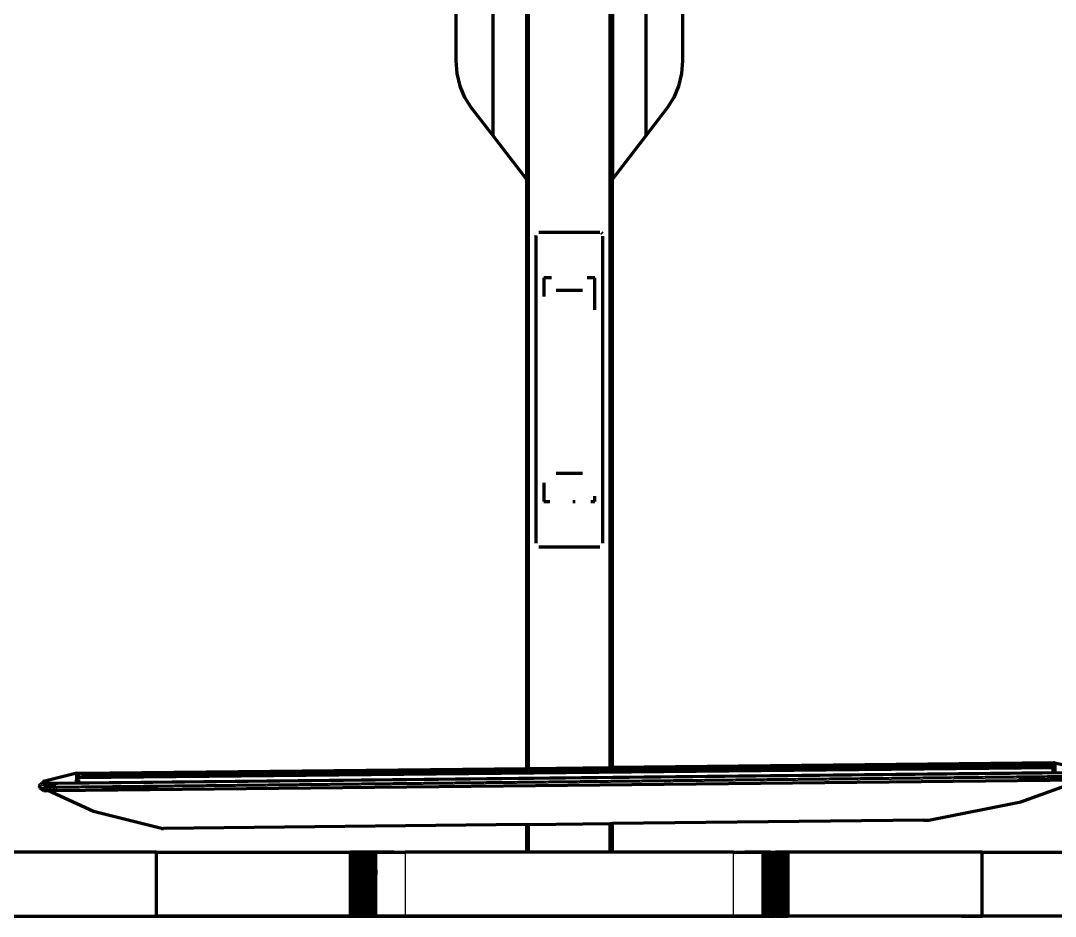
# Model space of a CAD drawing. Header units: millimetres. Extents: x 4307 to 31003, y 2809 to 20009.
# Drawn here: x 23937 to 24968, y 6114 to 7006 of the extents above; entities that cross this region are included whole.
import ezdxf

# ---------------------------------------------------------------- set-up
doc = ezdxf.new("R2010")
doc.units = ezdxf.units.MM
doc.layers.add('ProfileEdges', color=7, linetype='Continuous')

msp = doc.modelspace()

# ---------------------------------------------------------------- linework, layer by layer
for p, q in [((23964.5, 6242.3), (24988.6, 6253.1)), ((23965, 6241.4), (24998.9, 6252.3)), ((23966.7, 6243.3), (24997.4, 6254.2)), ((24932.1, 6251), (24990.9, 6251.6)), ((23956.5, 6242.3), (23956.1, 6242.3)), ((23956.2, 6243.8), (23956.5, 6243.9)), ((23956.8, 6243.9), (23956.5, 6243.9)), ((23956.5, 6243.9), (23956.5, 6243.9)), ((23956.6, 6243.2), (23956.5, 6243.4)), ((23956.6, 6242.3), (23956.5, 6242)), ((23956.5, 6242.3), (23956.6, 6242.3)), ((23956.5, 6242), (23956.5, 6241.6)), ((23956.5, 6241.6), (23956.5, 6241.5)), ((23956.7, 6242.8), (23956.6, 6242.3)), ((23956.6, 6242.3), (23957.1, 6242.3)), ((23957, 6243), (23956.7, 6242.8)), ((23956.7, 6241.3), (23957, 6241.3)), ((23956.8, 6243.9), (23957.4, 6244)), ((23957.3, 6243), (23957, 6243)), ((23957.8, 6242.3), (23957.1, 6242.3)), ((23958.2, 6244), (23957.4, 6244)), ((23957.8, 6242.3), (23960.3, 6242.3)), ((23959.7, 6244), (23958.2, 6244)), ((23960, 6240.8), (23960.4, 6240.8)), ((23962.6, 6244), (23960.1, 6244)), ((23960.3, 6242.3), (23964.5, 6242.3)), ((23960.4, 6240.8), (23961.3, 6240.8)), ((23961.3, 6240.8), (23961.8, 6240.8)), ((23965, 6241.4), (23961.8, 6241.4)), ((23962.2, 6243.1), (23972.5, 6243.2)), ((23962.5, 6240.8), (23962.8, 6240.8)), ((23962.8, 6240.8), (23964.7, 6240.8)), ((23963.3, 6243.3), (23966.7, 6243.3)), ((23965.8, 6244.1), (23963.5, 6244)), ((23974.5, 6245.1), (23963.7, 6245)), ((23968.2, 6240.9), (23965.6, 6240.8)), ((23969.4, 6244.1), (23966.7, 6244.1)), ((23971.2, 6240.9), (23969.3, 6240.9)), ((23972.5, 6244.1), (23970.5, 6244.1)), ((23973.3, 6240.9), (23972.2, 6240.9)), ((24018.9, 6241.4), (24074.3, 6242)), ((24320.6, 6177.4), (24320.6, 6113.6)), ((24647.6, 6113.6), (24647.6, 6177.4))]:
    msp.add_line(p, q)
at = {"layer": 'ProfileEdges', "lineweight": 211}
for p, q in [((24443.5, 6260.9), (24443.5, 8096.9)), ((24524.7, 6261.8), (24524.7, 8096.9)), ((24441.2, 7426), (24441.2, 6848.2)), ((24527, 7426.1), (24527, 6848.2)), ((24408, 6891.5), (24408, 7382.8)), ((24560.2, 7382.8), (24560.2, 6891.4)), ((24371.4, 6966.4), (24371.4, 7307.9)), ((24596.8, 7307.9), (24596.8, 6966.4)), ((24372.4, 6953.5), (24371.4, 6966.4)), ((24596.8, 6966.4), (24595.8, 6953.5)), ((24375.3, 6941.1), (24372.4, 6953.5)), ((24595.8, 6953.5), (24592.9, 6941.1)), ((24380, 6929.7), (24375.3, 6941.1)), ((24592.9, 6941.1), (24588.2, 6929.7)), ((24386.3, 6919.7), (24380, 6929.7)), ((24588.2, 6929.7), (24581.9, 6919.7)), ((24408, 6891.5), (24386.3, 6919.7)), ((24581.9, 6919.7), (24560.2, 6891.4)), ((24441.2, 6848.2), (24408, 6891.5)), ((24560.2, 6891.4), (24527, 6848.2)), ((24441.2, 6848.2), (24441.2, 6260.9)), ((24527, 6261.8), (24527, 6848.2)), ((24453.8, 6795.4), (24514.4, 6795.4)), ((24515.6, 6795.1), (24516.6, 6794.2)), ((24450.8, 6791.4), (24450.8, 6792.1)), ((24450.8, 6791.4), (24450.8, 6485.6)), ((24450.8, 6791.1), (24450.8, 6791.3)), ((24517.4, 6485.6), (24517.4, 6791.4)), ((24466.4, 6750), (24458.7, 6750)), ((24458.7, 6750), (24458.7, 6731.5)), ((24509.5, 6750), (24501.9, 6750)), ((24509.5, 6718.1), (24509.5, 6750)), ((24471, 6737.6), (24497.2, 6737.6)), ((24497.2, 6555), (24471, 6555)), ((24458.7, 6545.6), (24458.7, 6527.1)), ((24458.7, 6527.1), (24464.5, 6527.1)), ((24487.5, 6527.1), (24489.7, 6527.1)), ((24505.3, 6527.1), (24509.5, 6527.1)), ((24509.5, 6527.1), (24509.5, 6532.2)), ((24453.8, 6481.7), (24514.4, 6481.7)), ((23994.4, 6256.2), (24441.2, 6260.9)), ((23995.2, 6251.8), (24966.8, 6262)), ((23998.5, 6252.9), (24961.1, 6263.1)), ((23998.8, 6254.5), (24961.4, 6264.7)), ((24441.2, 6260.9), (24443.5, 6260.9)), ((24443.5, 6260.9), (24524.7, 6261.8)), ((24524.7, 6261.8), (24527, 6261.8)), ((24966.8, 6266.4), (24527, 6261.8)), ((24961.2, 6263.5), (24961.1, 6263.1)), ((24961.4, 6264.7), (24961.2, 6263.5)), ((24961.2, 6263.5), (24967.1, 6263.6)), ((24967.7, 6258.5), (24964.6, 6258.5)), ((24967.5, 6266.4), (24966.8, 6266.4)), ((24967.2, 6262), (24966.8, 6262)), ((24967.1, 6263.6), (24967.5, 6263.6)), ((24967.5, 6262), (24967.2, 6262)), ((24967.5, 6266.4), (24967.7, 6266.4)), ((24967.5, 6263.6), (24967.8, 6263.6)), ((24967.6, 6262), (24967.5, 6262)), ((24967.8, 6262.9), (24967.6, 6262)), ((24967.7, 6258), (24967.6, 6256.9)), ((24967.7, 6266.4), (24967.8, 6266.4)), ((24967.8, 6262.9), (24967.7, 6261.5)), ((24967.7, 6261.5), (24967.8, 6260.5)), ((24967.8, 6260.5), (24967.7, 6258.5)), ((24967.7, 6258.5), (24967.7, 6258)), ((24967.7, 6257.4), (24967.7, 6258)), ((24967.8, 6266.4), (24967.9, 6266.4)), ((24967.9, 6264.9), (24967.8, 6263.6)), ((24967.8, 6263.6), (24967.8, 6263.1)), ((24967.8, 6263.1), (24967.8, 6262.9)), ((24967.9, 6266.4), (24967.9, 6265.3)), ((24967.9, 6266.4), (25001.2, 6258.8)), ((24967.9, 6266.4), (24967.9, 6266.4)), ((24967.9, 6265.3), (24967.9, 6266.4)), ((24967.9, 6265.1), (24967.9, 6265.3)), ((24967.9, 6265.1), (24967.9, 6264.9)), ((23960.1, 6247.6), (23958.4, 6246.3)), ((23960.2, 6247.7), (23960, 6246.9)), ((23960, 6246.9), (23960.1, 6247.6)), ((23960.1, 6247.6), (23960.2, 6247.9)), ((23993.3, 6256.2), (23960.2, 6247.9)), ((23960.4, 6247.9), (23960.2, 6247.7)), ((23970.2, 6238.8), (24994.8, 6249.6)), ((23973.9, 6246.3), (24986.8, 6257)), ((23993, 6251.8), (23993.2, 6252.7)), ((23993.1, 6251.8), (23993, 6251.8)), ((23993.1, 6247.7), (23993, 6246.6)), ((23993.1, 6251.2), (23993.2, 6251.8)), ((23993.2, 6251.8), (23993.1, 6251.8)), ((23993.1, 6251.2), (23993.1, 6250.8)), ((23993.1, 6250.8), (23993.1, 6249.4)), ((23993.1, 6249.4), (23993.2, 6248.9)), ((23993.1, 6248.3), (23993.1, 6249.4)), ((23993.1, 6247.7), (23993.1, 6248.3)), ((23993.2, 6248.3), (23993.1, 6248.3)), ((23993.1, 6246.6), (23993.1, 6247.7)), ((23993.2, 6252.7), (23993.3, 6255)), ((23993.2, 6252.7), (23993.3, 6253.3)), ((23993.2, 6251.8), (23993.2, 6252.7)), ((23993.2, 6252.7), (23993.2, 6252.7)), ((23993.3, 6251.8), (23993.2, 6251.8)), ((23993.2, 6248.3), (23993.2, 6248.9)), ((23993.3, 6248.3), (23993.2, 6248.3)), ((23993.2, 6246.6), (23993.2, 6248.3)), ((23993.3, 6255), (23993.4, 6256.2)), ((23993.4, 6256.2), (23993.3, 6256.2)), ((23993.3, 6256.2), (23993.3, 6255)), ((23993.3, 6253.4), (23993.3, 6255)), ((23993.3, 6253.4), (23993.4, 6253.4)), ((23993.3, 6253.3), (23993.3, 6253.4)), ((23993.3, 6251.9), (23993.3, 6253.3)), ((23993.4, 6251.8), (23993.3, 6251.8)), ((23993.3, 6251.8), (23993.3, 6248.3)), ((23995.5, 6248.3), (23993.3, 6248.3)), ((23993.4, 6246.6), (23993.3, 6248.3)), ((23993.4, 6256.2), (23993.6, 6256.2)), ((23993.4, 6256.2), (23993.4, 6256.2)), ((23993.4, 6253.4), (23993.7, 6253.4)), ((23993.9, 6251.8), (23993.4, 6251.8)), ((23993.6, 6256.2), (23993.7, 6256.2)), ((23993.7, 6256.2), (23994.4, 6256.2)), ((23993.7, 6253.4), (23994.2, 6253.4)), ((23995.2, 6251.8), (23993.9, 6251.8)), ((23994.2, 6246.6), (24966.5, 6256.8)), ((23996.7, 6253.4), (23994.2, 6253.4)), ((23994.5, 6246.7), (24966.2, 6256.9)), ((23996.7, 6248.3), (23995.5, 6248.3)), ((23998.5, 6252.9), (23998.6, 6253.4)), ((23998.8, 6254.5), (23998.6, 6253.4)), ((24933.8, 6227.6), (24994.8, 6249.6)), ((24967.4, 6256.9), (24966.2, 6256.9)), ((24967.2, 6256.8), (24966.5, 6256.8)), ((24967.4, 6256.8), (24967.2, 6256.8)), ((24967.6, 6256.9), (24967.4, 6256.9)), ((24967.5, 6256.8), (24967.4, 6256.8)), ((24967.6, 6256.8), (24967.5, 6256.8)), ((24967.6, 6256.9), (24967.6, 6256.8)), ((24967.7, 6256.9), (24967.6, 6256.9)), ((24967.6, 6256.8), (24967.7, 6256.8)), ((24967.7, 6256.9), (24967.7, 6257.4)), ((24967.7, 6256.8), (24967.7, 6256.9)), ((23956.5, 6243.9), (23956, 6242.9)), ((23956.2, 6243.8), (23956, 6242.9)), ((23956, 6242.4), (23956.5, 6243.4)), ((23956.5, 6243.4), (23956, 6242.9)), ((23956, 6242.4), (23956, 6242.9)), ((23956.5, 6241.5), (23956, 6242.4)), ((23956, 6242.4), (23956.1, 6242.3)), ((23956.5, 6241.5), (23956.1, 6242.3)), ((23956.1, 6242.3), (23956.5, 6241.6)), ((23956.2, 6243.8), (23956.7, 6244.7)), ((23956.2, 6243.8), (23956.5, 6243.9)), ((23956.5, 6243.9), (23956.7, 6244.7)), ((23956.5, 6243.4), (23956.5, 6243.9)), ((23956.5, 6241.6), (23956.6, 6241.4)), ((23956.5, 6241.5), (23956.6, 6241.4)), ((23956.6, 6241.4), (23956.6, 6241.3)), ((23956.6, 6241.3), (23956.7, 6241.3)), ((23956.7, 6244.7), (23957, 6244.9)), ((23958, 6240.3), (23956.7, 6241.3)), ((23958.2, 6246.1), (23957, 6244.9)), ((23958, 6240.3), (23958.1, 6240.1)), ((23960.1, 6238.7), (23958, 6240.3)), ((23960, 6238.9), (23958, 6240.3)), ((23960.1, 6238.7), (23958.1, 6240.1)), ((23958.2, 6246.1), (23958.4, 6246.3)), ((23959.9, 6246.2), (23960, 6246.9)), ((23960.1, 6246.2), (23959.9, 6246.2)), ((23960, 6246.9), (23960, 6246.4)), ((23960, 6246.4), (23960.1, 6246.2)), ((23960.3, 6242.3), (23960, 6240.8)), ((23960.8, 6240.4), (23960, 6240.8)), ((23960, 6239.4), (23960.2, 6240.1)), ((23960, 6238.9), (23960, 6239.4)), ((23960.1, 6238.7), (23960, 6238.9)), ((23960.1, 6246.2), (23960.3, 6246.2)), ((23960.5, 6238.7), (23960.1, 6238.7)), ((23960.3, 6246.2), (23960.4, 6246.2)), ((23960.4, 6242.5), (23960.3, 6242.3)), ((23960.4, 6246.2), (23961, 6246.2)), ((23960.7, 6242.5), (23960.4, 6242.5)), ((23960.4, 6240.3), (23960.5, 6240.4)), ((23960.5, 6240.4), (23960.8, 6240.4)), ((23961.1, 6238.7), (23960.5, 6238.7)), ((23961.7, 6242.5), (23960.7, 6242.5)), ((23960.8, 6240.4), (23960.9, 6240.4)), ((23960.9, 6240.4), (23961.2, 6240.4)), ((23964.4, 6238.8), (23960.9, 6240.4)), ((23961, 6246.2), (23961.7, 6246.2)), ((23961.8, 6238.7), (23961.1, 6238.7)), ((23961.7, 6246.2), (23961.8, 6246.2)), ((23963.2, 6242.5), (23961.7, 6242.5)), ((23961.8, 6246.2), (23963.9, 6246.2)), ((23961.8, 6238.7), (23964.4, 6238.8)), ((23972.3, 6242.6), (23963.2, 6242.5)), ((23963.9, 6246.2), (23963.9, 6246.2)), ((23963.9, 6246.2), (23966.7, 6246.2)), ((24009.8, 6217.9), (23964.4, 6238.8)), ((23964.4, 6238.8), (23970.2, 6238.8)), ((23966.7, 6246.2), (23970, 6246.3)), ((23966.7, 6246.2), (23966.7, 6246.2)), ((23970, 6246.3), (23970.1, 6246.3)), ((23970.1, 6246.3), (23973.9, 6246.3)), ((23973.9, 6246.3), (23973.9, 6246.3)), ((23993, 6246.6), (23993.1, 6246.6)), ((23993.2, 6246.6), (23993.1, 6246.6)), ((23993.1, 6246.6), (23993.1, 6246.6)), ((23993.1, 6246.6), (23993.2, 6246.6)), ((23993.3, 6246.6), (23993.2, 6246.6)), ((23993.4, 6246.6), (23993.3, 6246.6)), ((23993.5, 6246.7), (23993.4, 6246.7)), ((23993.4, 6246.7), (23993.4, 6246.6)), ((23993.5, 6246.6), (23993.4, 6246.6)), ((23993.6, 6246.7), (23993.5, 6246.7)), ((23993.5, 6246.6), (23994.2, 6246.6)), ((23993.8, 6246.7), (23993.6, 6246.7)), ((23993.8, 6246.7), (23994.5, 6246.7)), ((24842.2, 6209.3), (24933.8, 6227.6)), ((24077.8, 6201.2), (24009.8, 6217.9)), ((24837.4, 6209.2), (24527, 6205.9)), ((24837.4, 6209.2), (24840.3, 6209.2)), ((24840.3, 6209.2), (24841.3, 6209.2)), ((24841.3, 6209.2), (24842, 6209.3)), ((24842, 6209.3), (24842.2, 6209.3)), ((24077.8, 6201.2), (24078, 6201.2)), ((24078, 6201.2), (24078.6, 6201.2)), ((24078.6, 6201.2), (24079.7, 6201.2)), ((24441.2, 6205), (24079.7, 6201.2)), ((24441.2, 6205), (24443.5, 6205.1)), ((24441.2, 6205), (24441.2, 6177.4)), ((24443.5, 6205.1), (24524.7, 6205.9)), ((24443.5, 6177.4), (24443.5, 6205.1)), ((24524.7, 6177.4), (24524.7, 6205.9)), ((24524.7, 6205.9), (24527, 6205.9)), ((24527, 6177.4), (24527, 6205.9)), ((24072.8, 6177.4), (23717.2, 6177.4)), ((24072.8, 6113.6), (24072.8, 6177.4)), ((24072.8, 6177.4), (24266.1, 6177.4)), ((24266.1, 6113.6), (24266.1, 6177.4)), ((24278.1, 6177.4), (24266.1, 6177.4)), ((24266.1, 6177.4), (24267, 6177.4)), ((24267, 6177.4), (24268.3, 6177.4)), ((24267, 6113.6), (24267, 6177.4)), ((24268.3, 6177.4), (24270.1, 6177.4)), ((24268.3, 6177.4), (24268.3, 6113.6)), ((24270.1, 6177.4), (24272.3, 6177.4)), ((24270.1, 6177.4), (24270.1, 6113.6)), ((24272.3, 6177.4), (24274.8, 6177.4)), ((24272.3, 6113.6), (24272.3, 6177.4)), ((24274.8, 6177.4), (24277.7, 6177.4)), ((24274.8, 6177.4), (24274.8, 6113.6)), ((24277.7, 6177.4), (24280.8, 6177.4)), ((24277.7, 6113.6), (24277.7, 6177.4)), ((24278.2, 6177.4), (24278, 6113.6)), ((24278.3, 6177.4), (24278, 6113.6)), ((24278, 6114.9), (24278.1, 6176.1)), ((24278.1, 6176.1), (24278.1, 6177.4)), ((24291.1, 6177.4), (24278.1, 6177.4)), ((24278.1, 6176.1), (24291.1, 6176.1)), ((24278.2, 6113.6), (24278.3, 6177.4)), ((24279.5, 6177.1), (24278.2, 6113.6)), ((24279.5, 6177.1), (24278.3, 6177.4)), ((24278.4, 6113.6), (24279.5, 6177.1)), ((24278.7, 6113.6), (24279.5, 6177.1)), ((24279, 6113.6), (24279.5, 6177.1)), ((24279.4, 6113.6), (24279.5, 6177.1)), ((24284.2, 6177.4), (24279.5, 6177.1)), ((24280.8, 6114.1), (24279.5, 6177.1)), ((24279.5, 6177.1), (24281.1, 6176.6)), ((24280.8, 6177.4), (24284.1, 6177.4)), ((24280.8, 6177.4), (24280.8, 6113.6)), ((24281.1, 6176.6), (24280.8, 6114.1)), ((24280.8, 6114.1), (24283.1, 6175.8)), ((24281.1, 6176.6), (24284.2, 6177.4)), ((24281.1, 6176.6), (24283.1, 6175.8)), ((24282.5, 6114.8), (24283.1, 6175.8)), ((24283.1, 6175.8), (24284.2, 6177.4)), ((24284.7, 6115.6), (24283.1, 6175.8)), ((24283.1, 6175.8), (24285.6, 6174.9)), ((24284.1, 6177.4), (24284.1, 6113.6)), ((24287.6, 6177.4), (24284.1, 6177.4)), ((24290.2, 6177.4), (24284.2, 6177.4)), ((24291.1, 6173.3), (24284.2, 6177.4)), ((24288.4, 6174), (24284.2, 6177.4)), ((24285.6, 6174.9), (24284.2, 6177.4)), ((24291.1, 6177.4), (24287.6, 6177.4)), ((24287.6, 6113.6), (24287.6, 6177.4)), ((24296.4, 6177.4), (24290.2, 6177.4)), ((24302.8, 6177.4), (24290.2, 6177.4)), ((24291.1, 6176.9), (24290.2, 6177.4)), ((24291.1, 6176.7), (24290.2, 6177.4)), ((24291.1, 6176.4), (24290.2, 6177.4)), ((24291.1, 6174.4), (24290.2, 6177.4)), ((24291.1, 6177.4), (24320.6, 6177.4)), ((24291.1, 6176.1), (24291.1, 6177.4)), ((24291.1, 6114.9), (24291.1, 6176.1)), ((24302.8, 6177.4), (24296.4, 6177.4)), ((24309.2, 6177.4), (24302.8, 6177.4)), ((24441.2, 6177.4), (24320.6, 6177.4)), ((24443.5, 6177.4), (24441.2, 6177.4)), ((24524.7, 6177.4), (24443.5, 6177.4)), ((24527, 6177.4), (24524.7, 6177.4)), ((24647.6, 6177.4), (24527, 6177.4)), ((24647.6, 6177.4), (24677.1, 6177.4)), ((24665.4, 6177.4), (24659, 6177.4)), ((24671.8, 6177.4), (24665.4, 6177.4)), ((24678, 6177.4), (24671.8, 6177.4)), ((24677.1, 6177.4), (24690.2, 6177.4)), ((24677.1, 6176.1), (24677.1, 6177.4)), ((24677.1, 6177.4), (24680.6, 6177.4)), ((24678, 6177.4), (24677.1, 6176.4)), ((24677.1, 6176.7), (24678, 6177.4)), ((24678, 6177.4), (24677.1, 6176.9)), ((24684.1, 6177.4), (24677.1, 6174)), ((24677.1, 6173.3), (24684.1, 6177.4)), ((24677.1, 6176.1), (24690.2, 6176.1)), ((24677.1, 6114.9), (24677.1, 6176.1)), ((24684.1, 6177.4), (24678, 6177.4)), ((24679.8, 6174), (24684.1, 6177.4)), ((24680.6, 6177.4), (24684.1, 6177.4)), ((24680.6, 6113.6), (24680.6, 6177.4)), ((24682.6, 6174.9), (24684.1, 6177.4)), ((24682.6, 6174.9), (24685.1, 6175.8)), ((24683.5, 6115.6), (24685.1, 6175.8)), ((24684.1, 6177.4), (24687.4, 6177.4)), ((24684.1, 6177.4), (24684.1, 6113.6)), ((24687.1, 6176.6), (24684.1, 6177.4)), ((24685.1, 6175.8), (24684.1, 6177.4)), ((24688.7, 6177.1), (24684.1, 6177.4)), ((24685.1, 6175.8), (24687.1, 6176.6)), ((24685.7, 6114.8), (24685.1, 6175.8)), ((24687.1, 6176.6), (24685.7, 6114.8)), ((24687.1, 6176.6), (24688.7, 6177.1)), ((24687.1, 6176.6), (24687.4, 6114.1)), ((24687.4, 6177.4), (24690.5, 6177.4)), ((24687.4, 6177.4), (24687.4, 6113.6)), ((24687.4, 6114.1), (24688.7, 6177.1)), ((24689.9, 6177.4), (24688.7, 6177.1)), ((24689.5, 6113.6), (24688.7, 6177.1)), ((24689.2, 6113.6), (24688.7, 6177.1)), ((24688.9, 6113.6), (24688.7, 6177.1)), ((24689.5, 6113.6), (24689.9, 6177.4)), ((24689.9, 6177.4), (24689.8, 6113.6)), ((24690.1, 6177.4), (24689.9, 6177.4)), ((24689.9, 6177.4), (24690, 6113.6)), ((24690.1, 6177.4), (24690, 6113.6)), ((24690, 6113.6), (24690.2, 6177.4)), ((24690.2, 6177.4), (24690.1, 6177.4)), ((24702.1, 6177.4), (24690.2, 6177.4)), ((24690.2, 6176.1), (24690.2, 6177.4)), ((24690.2, 6114.9), (24690.2, 6176.1)), ((24690.5, 6113.6), (24690.5, 6177.4)), ((24693.4, 6177.4), (24690.5, 6177.4)), ((24696, 6177.4), (24693.4, 6177.4)), ((24693.4, 6177.4), (24693.4, 6113.6)), ((24696, 6177.4), (24698.1, 6177.4)), ((24696, 6113.6), (24696, 6177.4)), ((24698.1, 6177.4), (24699.9, 6177.4)), ((24698.1, 6177.4), (24698.1, 6113.6)), ((24699.9, 6177.4), (24699.9, 6113.6)), ((24701.2, 6177.4), (24699.9, 6177.4)), ((24702.1, 6177.4), (24701.2, 6177.4)), ((24701.2, 6113.6), (24701.2, 6177.4)), ((24702.1, 6113.6), (24702.1, 6177.4)), ((24895.5, 6177.4), (24702.1, 6177.4)), ((24895.5, 6113.6), (24895.5, 6177.4)), ((24895.5, 6177.4), (25251.1, 6177.4)), ((24285.6, 6174.9), (24284.7, 6115.6)), ((24284.7, 6115.6), (24288.4, 6174)), ((24285.6, 6174.9), (24288.4, 6174)), ((24287.1, 6116.5), (24288.4, 6174)), ((24289.8, 6117.4), (24288.4, 6174)), ((24288.4, 6174), (24291.1, 6173.2)), ((24677.1, 6173.2), (24679.8, 6174)), ((24678.4, 6117.4), (24679.8, 6174)), ((24679.8, 6174), (24682.6, 6174.9)), ((24681.1, 6116.5), (24679.8, 6174)), ((24682.6, 6174.9), (24681.1, 6116.5)), ((24682.6, 6174.9), (24683.5, 6115.6)), ((24291.1, 6160), (24289.8, 6117.4)), ((24677.1, 6160), (24678.4, 6117.4)), ((24289.8, 6117.4), (24291.1, 6131.7)), ((23722.1, 6113.5), (24072.9, 6113.5)), ((24072.8, 6113.6), (24072.9, 6113.6)), ((24072.9, 6113.5), (24072.9, 6113.6)), ((24072.9, 6113.6), (24082.2, 6113.6)), ((24082.2, 6113.5), (24072.9, 6113.5)), ((24082.2, 6113.5), (24082.2, 6113.6)), ((24082.2, 6113.6), (24085.3, 6113.6)), ((24085.3, 6113.5), (24082.2, 6113.5)), ((24085.3, 6113.5), (24085.3, 6113.6)), ((24085.3, 6113.6), (24093.4, 6113.6)), ((24093.4, 6113.5), (24085.3, 6113.5)), ((24093.4, 6113.6), (24093.4, 6113.5)), ((24093.4, 6113.6), (24101, 6113.6)), ((24101, 6113.5), (24093.4, 6113.5)), ((24101, 6113.6), (24101, 6113.5)), ((24101, 6113.6), (24112.2, 6113.6)), ((24112.2, 6113.5), (24101, 6113.5)), ((24112.2, 6113.5), (24112.2, 6113.6)), ((24112.2, 6113.6), (24266.1, 6113.6)), ((24856, 6113.5), (24112.2, 6113.5)), ((24266.1, 6113.6), (24278, 6113.6)), ((24266.1, 6113.6), (24267, 6113.6)), ((24267, 6113.6), (24268.3, 6113.6)), ((24270.1, 6113.6), (24268.3, 6113.6)), ((24272.3, 6113.6), (24270.1, 6113.6)), ((24274.8, 6113.6), (24272.3, 6113.6)), ((24274.8, 6113.6), (24277.7, 6113.6)), ((24277.7, 6113.6), (24280.8, 6113.6)), ((24278, 6114.9), (24291.1, 6114.9)), ((24278, 6113.6), (24278, 6114.9)), ((24278, 6113.6), (24278.2, 6113.6)), ((24278.2, 6113.6), (24278.4, 6113.6)), ((24278.4, 6113.6), (24278.7, 6113.6)), ((24278.7, 6113.6), (24279, 6113.6)), ((24279, 6113.6), (24279.4, 6113.6)), ((24280.8, 6114.1), (24279.4, 6113.6)), ((24279.4, 6113.6), (24285, 6113.6)), ((24282.5, 6114.8), (24280.8, 6114.1)), ((24280.8, 6114.1), (24285, 6113.6)), ((24284.1, 6113.6), (24280.8, 6113.6)), ((24284.7, 6115.6), (24282.5, 6114.8)), ((24282.5, 6114.8), (24285, 6113.6)), ((24287.6, 6113.6), (24284.1, 6113.6)), ((24287.1, 6116.5), (24284.7, 6115.6)), ((24284.7, 6115.6), (24285, 6113.6)), ((24289.8, 6117.4), (24285, 6113.6)), ((24285, 6113.6), (24291.1, 6117.3)), ((24287.1, 6116.5), (24285, 6113.6)), ((24285, 6113.6), (24290.8, 6113.6)), ((24285, 6113.6), (24296.9, 6113.6)), ((24289.8, 6117.4), (24287.1, 6116.5)), ((24291.1, 6113.6), (24287.6, 6113.6)), ((24291.1, 6117.8), (24289.8, 6117.4)), ((24290.8, 6113.6), (24296.9, 6113.6)), ((24291.1, 6113.6), (24291.1, 6114.9)), ((24320.6, 6113.6), (24291.1, 6113.6)), ((24296.9, 6113.6), (24303, 6113.6)), ((24303, 6113.6), (24309.2, 6113.6)), ((24309.2, 6113.6), (24320.6, 6113.6)), ((24320.6, 6113.6), (24647.6, 6113.6)), ((24677.1, 6113.6), (24647.6, 6113.6)), ((24647.6, 6113.6), (24659, 6113.6)), ((24659, 6113.6), (24665.2, 6113.6)), ((24665.2, 6113.6), (24671.3, 6113.6)), ((24671.3, 6113.6), (24677.4, 6113.6)), ((24678.4, 6117.4), (24677.1, 6117.8)), ((24678.4, 6117.4), (24677.1, 6116.7)), ((24677.1, 6114.9), (24690.2, 6114.9)), ((24677.1, 6113.6), (24677.1, 6114.9)), ((24677.1, 6113.6), (24680.6, 6113.6)), ((24678.4, 6117.4), (24677.4, 6113.6)), ((24677.4, 6113.6), (24683.2, 6113.6)), ((24681.1, 6116.5), (24678.4, 6117.4)), ((24678.4, 6117.4), (24683.2, 6113.6)), ((24680.6, 6113.6), (24684.1, 6113.6)), ((24683.5, 6115.6), (24681.1, 6116.5)), ((24681.1, 6116.5), (24683.2, 6113.6)), ((24683.5, 6115.6), (24683.2, 6113.6)), ((24685.7, 6114.8), (24683.2, 6113.6)), ((24687.4, 6114.1), (24683.2, 6113.6)), ((24683.2, 6113.6), (24688.9, 6113.6)), ((24685.7, 6114.8), (24683.5, 6115.6)), ((24687.4, 6113.6), (24684.1, 6113.6)), ((24687.4, 6114.1), (24685.7, 6114.8)), ((24688.9, 6113.6), (24687.4, 6114.1)), ((24690.5, 6113.6), (24687.4, 6113.6)), ((24689.2, 6113.6), (24688.9, 6113.6)), ((24689.5, 6113.6), (24689.2, 6113.6)), ((24689.5, 6113.6), (24690.2, 6113.6)), ((24690.2, 6113.6), (24690.2, 6114.9)), ((24690.2, 6113.6), (24702.1, 6113.6)), ((24693.4, 6113.6), (24690.5, 6113.6)), ((24696, 6113.6), (24693.4, 6113.6)), ((24698.1, 6113.6), (24696, 6113.6)), ((24699.9, 6113.6), (24698.1, 6113.6)), ((24701.2, 6113.6), (24699.9, 6113.6)), ((24702.1, 6113.6), (24701.2, 6113.6)), ((24856, 6113.6), (24702.1, 6113.6)), ((24856, 6113.6), (24856, 6113.5)), ((24867.2, 6113.6), (24856, 6113.6)), ((24867.2, 6113.5), (24856, 6113.5)), ((24867.2, 6113.5), (24867.2, 6113.6)), ((24874.8, 6113.6), (24867.2, 6113.6)), ((24874.8, 6113.5), (24867.2, 6113.5)), ((24874.8, 6113.6), (24874.8, 6113.5)), ((24874.8, 6113.6), (24882.9, 6113.6)), ((24882.9, 6113.5), (24874.8, 6113.5)), ((24882.9, 6113.6), (24882.9, 6113.5)), ((24882.9, 6113.6), (24886, 6113.6)), ((24886, 6113.5), (24882.9, 6113.5)), ((24886, 6113.5), (24886, 6113.6)), ((24886, 6113.6), (24895.3, 6113.6)), ((24895.3, 6113.5), (24886, 6113.5)), ((24895.3, 6113.6), (24895.3, 6113.5)), ((24895.3, 6113.6), (24895.5, 6113.6)), ((25246.1, 6113.5), (24895.3, 6113.5))]:
    msp.add_line(p, q, dxfattribs=at)

doc.saveas('drawing.dxf')
